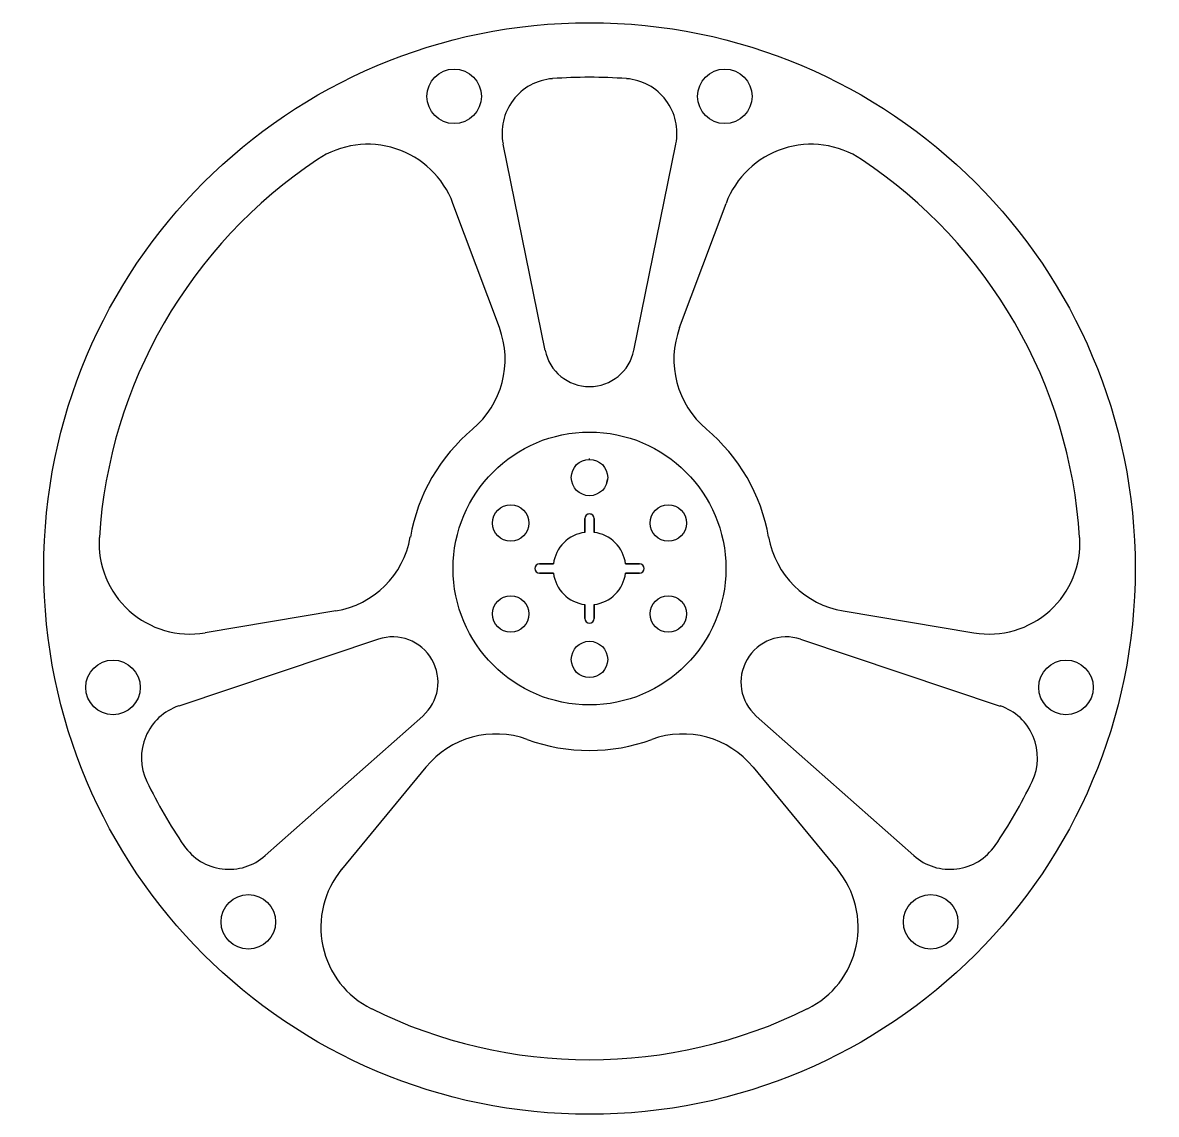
# Model space of a CAD drawing. Header units: millimetres. Extents: x -41 to 84, y -49 to 71.
import ezdxf

# ---------------------------------------------------------------- set-up
doc = ezdxf.new("R2010")
doc.units = ezdxf.units.MM
doc.header["$MEASUREMENT"] = 0

# ---------------------------------------------------------------- blocks, each defined once
blk = doc.blocks.new('*U6')
for p, q in [((0.5, 1), (2.03, 1)), ((0.5, 0), (2.03, 0)), ((9.97, 1), (11.5, 1)), ((9.97, 0), (11.5, 0))]:
    blk.add_line(p, q)
for centre, start, end in [((0.5, 0.5), 90, 270), ((11.5, 0.5), 270, 90)]:
    blk.add_arc(centre, 0.5, start, end)
blk = doc.blocks.new('*U8')
at = {"color": 0, "linetype": 'ByBlock', "lineweight": -2, "transparency": 16777216}
blk.add_blockref('*U6', (15.21, 10.98), dxfattribs=at)
at = {"color": 0, "linetype": 'ByBlock', "lineweight": -2, "transparency": 16777216, "rotation": 180}
blk.add_blockref('*U6', (27.21, 11.98), dxfattribs=at)
blk = doc.blocks.new('*U4')
blk.add_blockref('*U8', (-15.21, -10.98))
blk = doc.blocks.new('*U5')
at = {"color": 0, "linetype": 'ByBlock', "lineweight": -2, "transparency": 16777216}
for p, rotation in [((21.71, 5.48), 90.00000000000001), ((20.71, 17.48), 270), ((27.21, 11.98), 180)]:
    blk.add_blockref('*U4', p, dxfattribs=dict(at, rotation=rotation))
blk.add_blockref('*U4', (15.21, 10.98), dxfattribs=at)
blk = doc.blocks.new('*U9')
blk.add_circle((0, 0), 2)
blk = doc.blocks.new('*U10')
at = {"color": 0, "linetype": 'ByBlock', "lineweight": -2, "transparency": 16777216}
blk.add_blockref('*U9', (21.21, 21.48), dxfattribs=at)
for p, rotation in [((12.55, 16.48), 59.99999999999999), ((29.87, 16.48), 299.9999999999999), ((12.55, 6.48), 120), ((29.87, 6.48), 240), ((21.21, 1.48), 180)]:
    blk.add_blockref('*U9', p, dxfattribs=dict(at, rotation=rotation))
blk = doc.blocks.new('*U11')
for p, q in [((-4.88, 23.53), (-9.49, 46.21)), ((4.88, 23.53), (9.49, 46.21)), ((-17.99, -22.28), (-27.26, -33.52)), ((17.99, -22.28), (27.26, -33.52))]:
    blk.add_line(p, q)
for centre in [(-14.88, 51.45), (14.88, 51.45)]:
    blk.add_circle(centre, 3)
for centre, radius, start, end in [((-3.62, 47.41), 6, 94.3192, 191.5), ((0, -0.45), 54, 85.6808, 94.3192), ((3.62, 47.41), 6, 348.5, 85.6808), ((0, 24.53), 4.98, 191.5, 348.5), ((-10.27, -28.64), 10, 69.9712, 140.5), ((10.27, -28.64), 10, 39.5, 110.0288), ((0, -0.45), 20, 249.9712, 290.0288), ((-19.54, -39.88), 10, 140.5, 243.6366), ((19.54, -39.88), 10, 296.3634, 39.5), ((0, -0.45), 54, 243.6366, 296.3634)]:
    blk.add_arc(centre, radius, start, end)
blk = doc.blocks.new('*U12')
at = {"color": 0, "linetype": 'ByBlock', "lineweight": -2, "transparency": 16777216}
blk.add_blockref('*U11', (21.21, 11.93), dxfattribs=at)
for p, rotation in [((20.82, 11.25), 120), ((21.6, 11.25), 240)]:
    blk.add_blockref('*U11', p, dxfattribs=dict(at, rotation=rotation))

msp = doc.modelspace()

# ---------------------------------------------------------------- linework, layer by layer
for p, q in [((21.21, 23.48), (21.21, 23.58)), ((19.29, 20.93), (19.22, 21.28)), ((23.13, 20.93), (23.2, 21.28)), ((6.21, 11.98), (6.22, 11.98)), ((36.2, 11.98), (36.21, 11.98)), ((6.21, 10.98), (6.22, 10.98)), ((36.2, 10.98), (36.21, 10.98))]:
    msp.add_line(p, q)
for radius in [60, 15]:
    msp.add_circle((21.21, 11.48), radius)
for radius, start, end in [(10, 101.4783, 101.5), (10, 78.5, 78.5217), (4, 97.1808, 172.8192), (4, 7.1808, 82.8192), (4, 187.1808, 262.8192), (4, 277.1808, 352.8192)]:
    msp.add_arc((21.21, 11.48), radius, start, end)

# ---------------------------------------------------------------- block references
for name in ['*U12', '*U10', '*U5']:
    msp.add_blockref(name, (0, 0))

doc.saveas('drawing.dxf')
